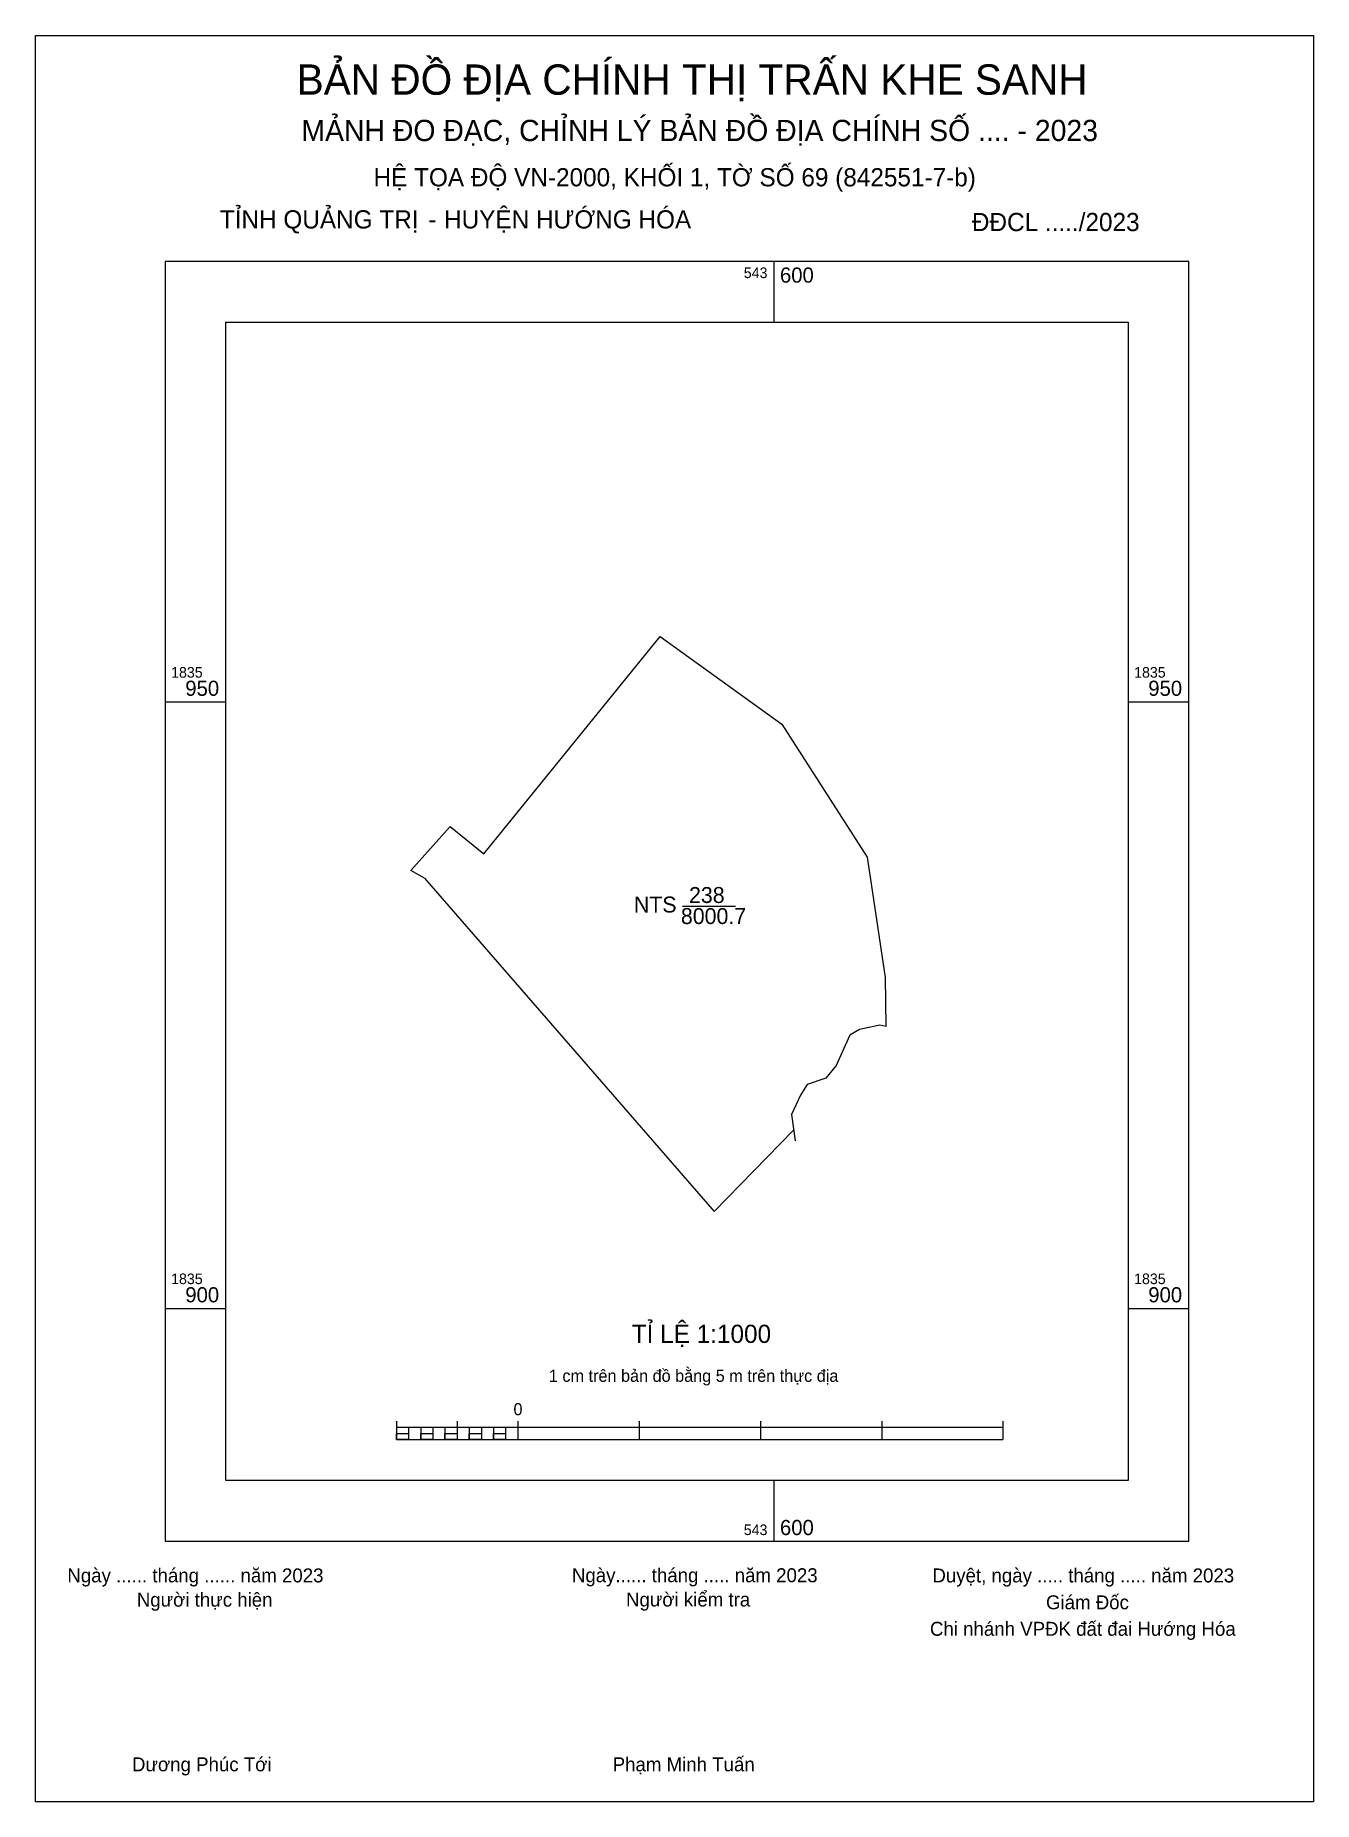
# Model space of a CAD drawing. Extents: x 551740 to 552040, y 1839437 to 1839853.
import ezdxf

# ---------------------------------------------------------------- set-up
doc = ezdxf.new("R2010")
doc.units = 0
for name, color, linetype in [('.hdatnghiatrang', 7, 'Continuous'), ('1-GT-hatchuong', 7, 'Continuous'), ('D0 16.5', 7, 'Continuous'), ('D0 33', 7, 'Continuous'), ('D0 34', 7, 'Continuous'), ('KICH THUOC', 7, 'Continuous'), ('SDD', 7, 'Continuous')]:
    doc.layers.add(name, color=color, linetype=linetype)

msp = doc.modelspace()

# ---------------------------------------------------------------- linework, layer by layer
at = {"layer": '.hdatnghiatrang'}
for p, q in [((551831.26, 1839654.56), (551899.35, 1839576.13)), ((551899.35, 1839576.13), (551918.06, 1839595.24))]:
    msp.add_line(p, q, dxfattribs=at)
at = {"layer": '1-GT-hatchuong'}
msp.add_lwpolyline([(551891.91, 1839647.93), (551904.4, 1839647.93)], dxfattribs=at)
at = {"layer": 'D0 33'}
msp.add_lwpolyline([(551739.7, 1839852.78), (552040.36, 1839852.78), (552040.36, 1839437.32), (551739.7, 1839437.32)], close=True, dxfattribs=at)
msp.add_lwpolyline([(551739.7, 1839852.78), (552040.36, 1839852.78), (552040.36, 1839437.32), (551739.7, 1839437.32)], close=True, dxfattribs=at)
at = {"layer": 'D0 34'}
for p, q in [((551739.7, 1839852.78), (551739.7, 1839852.78)), ((551739.7, 1839852.78), (551739.7, 1839852.78)), ((551739.7, 1839852.78), (551739.7, 1839852.78)), ((551845.15, 1839660.29), (551886.68, 1839711.42)), ((551886.68, 1839711.42), (551915.26, 1839690.74)), ((551915.26, 1839690.74), (551935.33, 1839659.45)), ((551828.05, 1839656.31), (551837.3, 1839666.67)), ((551837.3, 1839666.67), (551845.15, 1839660.29)), ((551935.33, 1839659.45), (551939.61, 1839631.19)), ((551831.26, 1839654.56), (551828.05, 1839656.31)), ((551939.61, 1839631.19), (551939.77, 1839619.66)), ((551938.32, 1839620), (551933.57, 1839618.93)), ((551939.77, 1839619.66), (551938.32, 1839620)), ((551931.27, 1839617.6), (551928.08, 1839610.49)), ((551933.57, 1839618.93), (551931.27, 1839617.6)), ((551925.63, 1839607.5), (551921.27, 1839606.02)), ((551928.08, 1839610.49), (551925.63, 1839607.5)), ((551919.66, 1839603.51), (551917.52, 1839598.98)), ((551921.27, 1839606.02), (551919.66, 1839603.51)), ((551917.52, 1839598.98), (551918.42, 1839592.78)), ((552040.37, 1839437.32), (552040.37, 1839437.32)), ((552040.37, 1839437.32), (552040.37, 1839437.32)), ((552040.37, 1839437.32), (552040.37, 1839437.32))]:
    msp.add_line(p, q, dxfattribs=at)
at = {"layer": 'KICH THUOC'}
for p, q in [((551739.7, 1839845.65), (551739.7, 1839852.78)), ((551739.7, 1839852.78), (551746.83, 1839852.78)), ((551739.7, 1839845.65), (551739.7, 1839852.78)), ((551739.7, 1839852.78), (551746.83, 1839852.78)), ((551739.7, 1839845.65), (551739.7, 1839852.78)), ((551739.7, 1839852.78), (551746.83, 1839852.78)), ((551739.7, 1839845.65), (551739.7, 1839852.78)), ((551739.7, 1839852.78), (551746.83, 1839852.78)), ((552033.23, 1839852.78), (552040.36, 1839852.78)), ((552033.23, 1839852.78), (552040.36, 1839852.78)), ((552033.23, 1839852.78), (552040.36, 1839852.78)), ((552033.23, 1839852.78), (552040.36, 1839852.78)), ((552033.23, 1839852.78), (552040.36, 1839852.78)), ((552033.23, 1839852.78), (552040.36, 1839852.78)), ((552040.36, 1839852.78), (552040.36, 1839845.65)), ((552040.36, 1839852.78), (552040.36, 1839845.65)), ((552040.36, 1839852.78), (552040.36, 1839845.65)), ((552040.36, 1839852.78), (552040.36, 1839845.65)), ((552040.36, 1839852.78), (552040.36, 1839845.65)), ((552040.36, 1839852.78), (552040.36, 1839845.65)), ((551739.7, 1839845.65), (551739.7, 1839845.65)), ((551739.7, 1839845.65), (551739.7, 1839845.65)), ((551739.7, 1839845.65), (551739.7, 1839845.65)), ((551739.7, 1839845.65), (551739.7, 1839845.65)), ((551739.7, 1839845.65), (551739.7, 1839845.65)), ((551739.7, 1839845.65), (551739.7, 1839845.65)), ((551913.42, 1839799.6), (551913.42, 1839785.33)), ((551913.42, 1839799.6), (551913.42, 1839785.33)), ((551913.42, 1839799.6), (551913.42, 1839785.33)), ((551770.2, 1839696), (551784.47, 1839696)), ((551770.2, 1839696), (551784.47, 1839696)), ((551770.2, 1839696), (551784.47, 1839696)), ((551996.7, 1839696), (552010.97, 1839696)), ((551996.7, 1839696), (552010.97, 1839696)), ((551996.7, 1839696), (552010.97, 1839696)), ((551770.2, 1839553.34), (551784.47, 1839553.34)), ((551770.2, 1839553.34), (551784.47, 1839553.34)), ((551770.2, 1839553.34), (551784.47, 1839553.34)), ((551996.7, 1839553.34), (552010.97, 1839553.34)), ((551996.7, 1839553.34), (552010.97, 1839553.34)), ((551996.7, 1839553.34), (552010.97, 1839553.34)), ((551824.64, 1839526.8), (551824.64, 1839522.52)), ((551824.64, 1839526.8), (551824.64, 1839522.52)), ((551824.64, 1839526.8), (551824.64, 1839522.52)), ((551824.64, 1839525.37), (551967.29, 1839525.37)), ((551824.64, 1839525.37), (551967.29, 1839525.37)), ((551824.64, 1839525.37), (551967.29, 1839525.37)), ((551827.49, 1839525.37), (551827.49, 1839522.52)), ((551827.49, 1839525.37), (551827.49, 1839522.52)), ((551827.49, 1839525.37), (551827.49, 1839522.52)), ((551830.34, 1839525.37), (551830.34, 1839522.52)), ((551830.34, 1839525.37), (551830.34, 1839522.52)), ((551830.34, 1839525.37), (551830.34, 1839522.52)), ((551833.2, 1839525.37), (551833.2, 1839522.52)), ((551833.2, 1839525.37), (551833.2, 1839522.52)), ((551833.2, 1839525.37), (551833.2, 1839522.52)), ((551836.05, 1839525.37), (551836.05, 1839522.52)), ((551836.05, 1839525.37), (551836.05, 1839522.52)), ((551836.05, 1839525.37), (551836.05, 1839522.52)), ((551838.9, 1839526.8), (551838.9, 1839522.52)), ((551838.9, 1839526.8), (551838.9, 1839522.52)), ((551838.9, 1839526.8), (551838.9, 1839522.52)), ((551838.9, 1839525.37), (551838.9, 1839522.52)), ((551838.9, 1839525.37), (551838.9, 1839522.52)), ((551838.9, 1839525.37), (551838.9, 1839522.52)), ((551841.76, 1839525.37), (551841.76, 1839522.52)), ((551841.76, 1839525.37), (551841.76, 1839522.52)), ((551841.76, 1839525.37), (551841.76, 1839522.52)), ((551844.61, 1839525.37), (551844.61, 1839522.52)), ((551844.61, 1839525.37), (551844.61, 1839522.52)), ((551844.61, 1839525.37), (551844.61, 1839522.52)), ((551847.46, 1839525.37), (551847.46, 1839522.52)), ((551847.46, 1839525.37), (551847.46, 1839522.52)), ((551847.46, 1839525.37), (551847.46, 1839522.52)), ((551850.31, 1839525.37), (551850.31, 1839522.52)), ((551850.31, 1839525.37), (551850.31, 1839522.52)), ((551850.31, 1839525.37), (551850.31, 1839522.52)), ((551853.17, 1839526.8), (551853.17, 1839522.52)), ((551853.17, 1839526.8), (551853.17, 1839522.52)), ((551853.17, 1839526.8), (551853.17, 1839522.52)), ((551853.17, 1839525.37), (551853.17, 1839522.52)), ((551853.17, 1839525.37), (551853.17, 1839522.52)), ((551853.17, 1839525.37), (551853.17, 1839522.52)), ((551881.7, 1839526.8), (551881.7, 1839522.52)), ((551881.7, 1839526.8), (551881.7, 1839522.52)), ((551881.7, 1839526.8), (551881.7, 1839522.52)), ((551910.23, 1839526.8), (551910.23, 1839522.52)), ((551910.23, 1839526.8), (551910.23, 1839522.52)), ((551910.23, 1839526.8), (551910.23, 1839522.52)), ((551938.76, 1839526.8), (551938.76, 1839522.52)), ((551938.76, 1839526.8), (551938.76, 1839522.52)), ((551938.76, 1839526.8), (551938.76, 1839522.52)), ((551967.29, 1839526.8), (551967.29, 1839522.52)), ((551967.29, 1839526.8), (551967.29, 1839522.52)), ((551967.29, 1839526.8), (551967.29, 1839522.52)), ((551824.64, 1839522.52), (551967.29, 1839522.52)), ((551824.64, 1839522.52), (551967.29, 1839522.52)), ((551824.64, 1839522.52), (551967.29, 1839522.52)), ((551913.42, 1839512.86), (551913.42, 1839498.59)), ((551913.42, 1839512.86), (551913.42, 1839498.59)), ((551913.42, 1839512.86), (551913.42, 1839498.59)), ((551739.7, 1839437.32), (551739.7, 1839444.45)), ((551739.7, 1839437.32), (551739.7, 1839444.45)), ((551739.7, 1839437.32), (551739.7, 1839444.45)), ((551739.7, 1839437.32), (551739.7, 1839444.45)), ((551739.7, 1839437.32), (551739.7, 1839444.45)), ((551739.7, 1839437.32), (551739.7, 1839444.45)), ((552040.36, 1839444.45), (552040.36, 1839437.32)), ((552040.36, 1839444.45), (552040.36, 1839437.32)), ((552040.36, 1839444.45), (552040.36, 1839437.32)), ((552040.36, 1839444.45), (552040.36, 1839437.32)), ((552040.36, 1839444.45), (552040.36, 1839437.32)), ((552040.36, 1839444.45), (552040.36, 1839437.32)), ((551746.83, 1839437.32), (551739.7, 1839437.32)), ((551746.83, 1839437.32), (551739.7, 1839437.32)), ((551746.83, 1839437.32), (551739.7, 1839437.32)), ((551746.83, 1839437.32), (551739.7, 1839437.32)), ((551746.83, 1839437.32), (551739.7, 1839437.32)), ((551746.83, 1839437.32), (551739.7, 1839437.32)), ((552040.36, 1839437.32), (552033.23, 1839437.32)), ((552040.36, 1839437.32), (552033.23, 1839437.32)), ((552040.36, 1839437.32), (552033.23, 1839437.32)), ((552040.36, 1839437.32), (552033.23, 1839437.32)), ((552040.36, 1839437.32), (552033.23, 1839437.32)), ((552040.36, 1839437.32), (552033.23, 1839437.32))]:
    msp.add_line(p, q, dxfattribs=at)
for points in [[(551770.2, 1839799.6), (551770.2, 1839498.59), (552010.97, 1839498.59), (552010.97, 1839799.6)], [(551824.64, 1839523.94), (551827.49, 1839523.94), (551827.49, 1839522.52), (551824.64, 1839522.52)], [(551824.64, 1839523.94), (551827.49, 1839523.94), (551827.49, 1839522.52), (551824.64, 1839522.52)], [(551824.64, 1839523.94), (551827.49, 1839523.94), (551827.49, 1839522.52), (551824.64, 1839522.52)], [(551824.64, 1839523.94), (551827.49, 1839523.94), (551827.49, 1839522.52), (551824.64, 1839522.52)], [(551824.64, 1839523.94), (551827.49, 1839523.94), (551827.49, 1839522.52), (551824.64, 1839522.52)], [(551824.64, 1839523.94), (551827.49, 1839523.94), (551827.49, 1839522.52), (551824.64, 1839522.52)], [(551830.34, 1839523.94), (551833.2, 1839523.94), (551833.2, 1839522.52), (551830.34, 1839522.52)], [(551830.34, 1839523.94), (551833.2, 1839523.94), (551833.2, 1839522.52), (551830.34, 1839522.52)], [(551830.34, 1839523.94), (551833.2, 1839523.94), (551833.2, 1839522.52), (551830.34, 1839522.52)], [(551836.05, 1839523.94), (551838.9, 1839523.94), (551838.9, 1839522.52), (551836.05, 1839522.52)], [(551836.05, 1839523.94), (551838.9, 1839523.94), (551838.9, 1839522.52), (551836.05, 1839522.52)], [(551836.05, 1839523.94), (551838.9, 1839523.94), (551838.9, 1839522.52), (551836.05, 1839522.52)], [(551841.76, 1839523.94), (551844.61, 1839523.94), (551844.61, 1839522.52), (551841.76, 1839522.52)], [(551841.76, 1839523.94), (551844.61, 1839523.94), (551844.61, 1839522.52), (551841.76, 1839522.52)], [(551841.76, 1839523.94), (551844.61, 1839523.94), (551844.61, 1839522.52), (551841.76, 1839522.52)], [(551847.46, 1839523.94), (551850.31, 1839523.94), (551850.31, 1839522.52), (551847.46, 1839522.52)], [(551847.46, 1839523.94), (551850.31, 1839523.94), (551850.31, 1839522.52), (551847.46, 1839522.52)], [(551847.46, 1839523.94), (551850.31, 1839523.94), (551850.31, 1839522.52), (551847.46, 1839522.52)]]:
    msp.add_lwpolyline(points, close=True, dxfattribs=at)
at = {"layer": 'SDD'}
msp.add_lwpolyline([(551784.47, 1839785.33), (551996.7, 1839785.33), (551996.7, 1839512.86), (551784.47, 1839512.86)], close=True, dxfattribs=at)
msp.add_lwpolyline([(551784.47, 1839785.33), (551996.7, 1839785.33), (551996.7, 1839512.86), (551784.47, 1839512.86)], close=True, dxfattribs=at)
msp.add_lwpolyline([(551784.47, 1839785.33), (551996.7, 1839785.33), (551996.7, 1839512.86), (551784.47, 1839512.86)], close=True, dxfattribs=at)

# ---------------------------------------------------------------- texts
at = {"layer": '1-GT-hatchuong'}
for s, p in [('NTS ', (551880.49, 1839646.46)), ('238', (551893.45, 1839648.7))]:
    msp.add_text(s, height=3.75, dxfattribs=at).set_placement(p)
at = {"layer": 'D0 16.5'}
for s, p in [('HỆ TỌA ÐỘ VN-2000, KHỐI 1, TỜ SỐ 69 (842551-7-b)', (551819.24, 1839817.26)), ('TỈ LỆ 1:1000', (551879.98, 1839545.22))]:
    msp.add_text(s, height=4.2797, dxfattribs=at).set_placement(p)
at = {"layer": 'D0 34'}
msp.add_text('8000.7', height=3.75, dxfattribs=at).set_placement((551891.54, 1839643.75))
at = {"layer": 'KICH THUOC'}
for s, height, p in [('BẢN ĐỒ ĐỊA CHÍNH THỊ TRẤN KHE SANH', 7.1328, (551801.17, 1839838.81)), ('MẢNH ĐO ĐẠC, CHỈNH LÝ BẢN ĐỒ ÐỊA CHÍNH SỐ .... - 2023', 4.993, (551802.28, 1839827.91)), ('TỈNH QUẢNG TRỊ', 4.2797, (551783.1, 1839807.35)), (' HUYỆN HƯỚNG HÓA', 4.2797, (551834.24, 1839807.35)), ('ĐĐCL ...../2023', 4.2797, (551959.98, 1839806.73)), ('-', 4.28, (551832.13, 1839807.35)), ('543', 2.496, (551906.33, 1839795.68)), ('543', 2.496, (551906.33, 1839795.68)), ('543', 2.496, (551906.33, 1839795.68)), ('600', 3.566, (551914.84, 1839794.61)), ('600', 3.566, (551914.84, 1839794.61)), ('600', 3.566, (551914.84, 1839794.61)), ('1835', 2.496, (551771.63, 1839701.7)), ('1835', 2.496, (551771.63, 1839701.7)), ('1835', 2.496, (551771.63, 1839701.7)), ('1835', 2.496, (551998.13, 1839701.7)), ('1835', 2.496, (551998.13, 1839701.7)), ('1835', 2.496, (551998.13, 1839701.7)), ('950', 3.566, (551774.97, 1839697.42)), ('950', 3.566, (551774.97, 1839697.42)), ('950', 3.566, (551774.97, 1839697.42)), ('950', 3.566, (552001.47, 1839697.42)), ('950', 3.566, (552001.47, 1839697.42)), ('950', 3.566, (552001.47, 1839697.42)), ('1835', 2.496, (551771.63, 1839559.05)), ('1835', 2.496, (551771.63, 1839559.05)), ('1835', 2.496, (551771.63, 1839559.05)), ('900', 3.566, (551774.97, 1839554.77)), ('900', 3.566, (551774.97, 1839554.77)), ('900', 3.566, (551774.97, 1839554.77)), ('1835', 2.496, (551998.13, 1839559.05)), ('1835', 2.496, (551998.13, 1839559.05)), ('1835', 2.496, (551998.13, 1839559.05)), ('900', 3.566, (552001.47, 1839554.77)), ('900', 3.566, (552001.47, 1839554.77)), ('900', 3.566, (552001.47, 1839554.77)), ('1 cm trên bản đồ bằng 5 m trên thực địa', 2.8531, (551860.49, 1839536.07)), ('1 cm trên bản đồ bằng 5 m trên thực địa', 2.8531, (551860.49, 1839536.07)), ('1 cm trên bản đồ bằng 5 m trên thực địa', 2.8531, (551860.49, 1839536.07)), ('0', 2.85, (551852.16, 1839528.22)), ('0', 2.85, (551852.16, 1839528.22)), ('0', 2.85, (551852.16, 1839528.22)), ('600', 3.566, (551914.84, 1839500.02)), ('600', 3.566, (551914.84, 1839500.02)), ('600', 3.566, (551914.84, 1839500.02)), ('543', 2.496, (551906.33, 1839500.02)), ('543', 2.496, (551906.33, 1839500.02)), ('543', 2.496, (551906.33, 1839500.02)), ('Ngày ...... tháng ...... năm 2023', 3.2811, (551747.23, 1839488.9)), ('Ngày ...... tháng ...... năm 2023', 3.2811, (551747.23, 1839488.9)), ('Ngày ...... tháng ...... năm 2023', 3.2811, (551747.23, 1839488.9)), ('Ngày...... tháng ..... năm 2023', 3.2811, (551865.9, 1839488.94)), ('Ngày...... tháng ..... năm 2023', 3.2811, (551865.9, 1839488.94)), ('Ngày...... tháng ..... năm 2023', 3.2811, (551865.9, 1839488.94)), ('Duyệt, ngày ..... tháng ..... năm 2023', 3.2811, (551950.69, 1839488.89)), ('Duyệt, ngày ..... tháng ..... năm 2023', 3.2811, (551950.69, 1839488.89)), ('Duyệt, ngày ..... tháng ..... năm 2023', 3.2811, (551950.69, 1839488.89)), ('Người kiểm tra', 3.2811, (551878.62, 1839483.23)), ('Người kiểm tra', 3.2811, (551878.62, 1839483.23)), ('Người kiểm tra', 3.2811, (551878.62, 1839483.23)), ('Người thực hiện', 3.2811, (551763.56, 1839483.19)), ('Người thực hiện', 3.2811, (551763.56, 1839483.19)), ('Người thực hiện', 3.2811, (551763.56, 1839483.19)), ('Giám Đốc', 3.281, (551977.41, 1839482.57)), ('Giám Đốc', 3.281, (551977.41, 1839482.57)), ('Giám Đốc', 3.281, (551977.41, 1839482.57)), ('Chi nhánh VPĐK đất đai Hướng Hóa', 3.2811, (551950.12, 1839476.34)), ('Chi nhánh VPĐK đất đai Hướng Hóa', 3.2811, (551950.12, 1839476.34)), ('Chi nhánh VPĐK đất đai Hướng Hóa', 3.2811, (551950.12, 1839476.34)), ('Dương Phúc Tới', 3.2811, (551762.43, 1839444.46)), ('Dương Phúc Tới', 3.2811, (551762.43, 1839444.46)), ('Dương Phúc Tới', 3.2811, (551762.43, 1839444.46)), ('Phạm Minh Tuấn', 3.2811, (551875.49, 1839444.46)), ('Phạm Minh Tuấn', 3.2811, (551875.49, 1839444.46)), ('Phạm Minh Tuấn', 3.2811, (551875.49, 1839444.46))]:
    msp.add_text(s, height=height, dxfattribs=at).set_placement(p)

doc.saveas('drawing.dxf')
